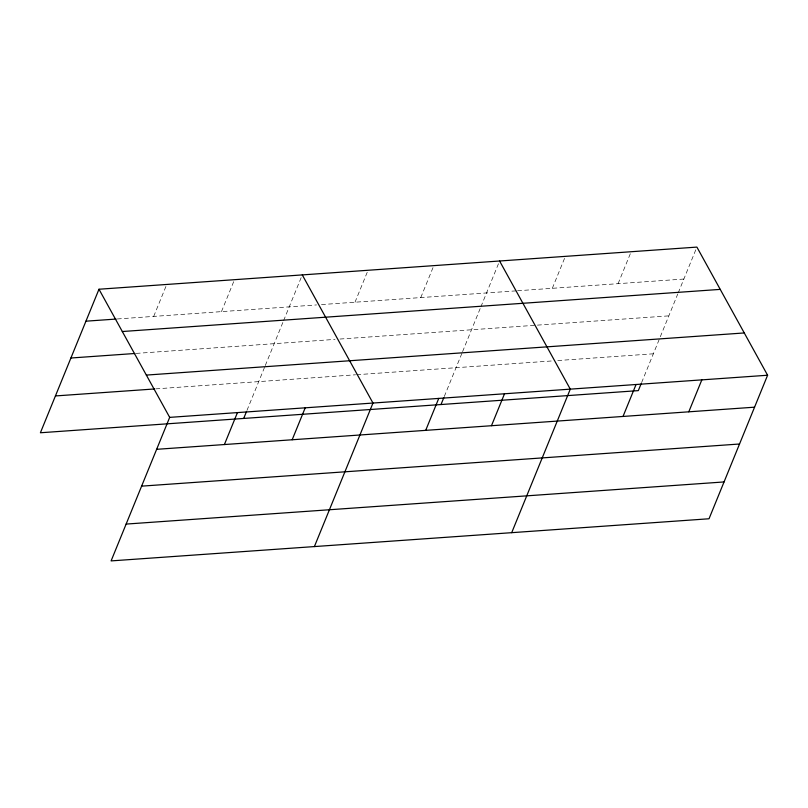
<?xml version="1.0" encoding="UTF-8"?>
<svg xmlns="http://www.w3.org/2000/svg" width="808" height="808" viewBox="0 0 808 808"><rect width="100%" height="100%" fill="white"/><g stroke="black" fill="none" stroke-linecap="round" stroke-linejoin="round"><path stroke-width="0.61" stroke-dasharray="4.04 3.03" d="M153.702 316.403L166.741 284.456M221.463 311.625L234.502 279.679M246.985 410.383L264.822 366.67M265.287 365.519L283.123 321.816M283.598 320.665L302.273 274.902M355.005 302.212L368.044 270.266M420.776 297.576L433.815 265.64M444.299 396.476L462.136 352.763M462.6 351.611L480.437 307.909M480.911 306.757L499.586 261.004M552.318 288.315L565.358 256.368M618.09 283.679L631.129 251.732M641.613 382.578L677.75 294.001M678.225 292.849L696.9 247.097M117.312 318.968L316.534 304.929M321.493 304.576L516.332 290.85M517.575 290.759L683.861 279.043M136.168 353.399L335.007 339.39M339.976 339.037L668.832 315.867M155.823 388.87L355.52 374.791M356.762 374.71L552.834 360.893M557.793 360.54L653.349 353.803"/><path stroke-width="1.21" d="M98.98 289.234L169.68 417.372L111.1 560.904L709.02 518.766L767.6 375.235L696.9 247.097L98.98 289.234L40.4 432.765L638.32 390.628L641.138 383.719M224.402 444.541L237.441 412.595M243.693 418.443L246.511 411.535M292.173 439.764L305.212 407.818M314.393 546.582L372.973 403.041L302.273 274.902M425.705 430.351L438.744 398.405M441.006 404.535L443.824 397.627M491.476 425.715L504.515 393.779M511.706 532.674L570.286 389.143L499.586 261.004M623.019 416.453L636.058 384.507M688.79 411.817L701.829 379.871M85.941 321.18L116.059 319.059M122.311 331.522L720.231 289.385M70.912 358.005L134.906 353.49M146.349 375.084L744.269 332.946M55.429 395.94L154.56 388.961M169.68 417.372L767.6 375.235M156.641 449.319L754.561 407.181M141.612 486.143L739.532 444.006M126.129 524.079L724.049 481.942"/></g></svg>
